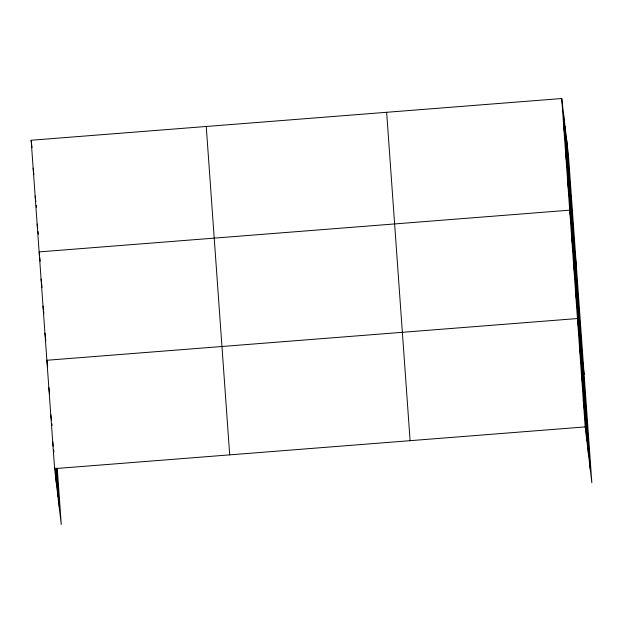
<?xml version="1.0" encoding="UTF-8"?>
<svg xmlns="http://www.w3.org/2000/svg" width="623" height="623" viewBox="0 0 623 623"><rect width="100%" height="100%" fill="white"/><g stroke="black" fill="none" stroke-linecap="round" stroke-linejoin="round"><path stroke-width="0.93" d="M57.261 468.364L61.272 524.48L54.614 468.636L31.15 140.253L561.728 98.52L568.386 154.364L591.85 482.747L585.192 426.903L561.728 98.52M54.614 468.636L585.192 426.903M563.722 126.438L565.388 140.37M565.715 154.348L567.382 168.28M567.717 182.259L569.375 196.198M576.368 266.013L569.71 210.169L39.124 251.902L39.568 255.617M571.641 237.262L573.308 251.201M573.581 264.354L575.239 278.294M575.512 291.447L577.178 305.387M584.109 374.384L577.451 318.54L46.865 360.265L47.644 366.768M579.382 345.633L581.049 359.564M581.321 372.725L582.98 386.657M583.253 399.818L584.919 413.75M31.15 140.253L32.038 147.682M33.144 168.163L33.922 174.666M35.137 196.074L35.799 201.65M36.243 205.364L36.469 207.225M37.131 223.984L37.684 228.633M38.019 231.421L38.353 234.209M39.794 257.478L40.238 261.193M41.063 278.995L41.398 281.783M41.616 283.636L42.06 287.351M42.995 306.088L43.883 313.517M44.934 333.173L45.822 340.61M48.804 387.358L49.583 393.861M50.743 414.451L51.405 420.027M51.849 423.741L52.067 425.602M52.675 441.543L53.228 446.185M53.671 449.907L53.897 451.761M566.743 140.533L590.199 468.924M565.038 126.29L588.501 454.673M563.394 112.459L586.85 440.843M386.642 112.288L410.098 440.679M206.244 126.477L229.7 454.868M56.576 468.075L59.621 510.65M55.984 469.306L57.923 496.399M55.237 468.06L56.272 482.568"/></g></svg>
